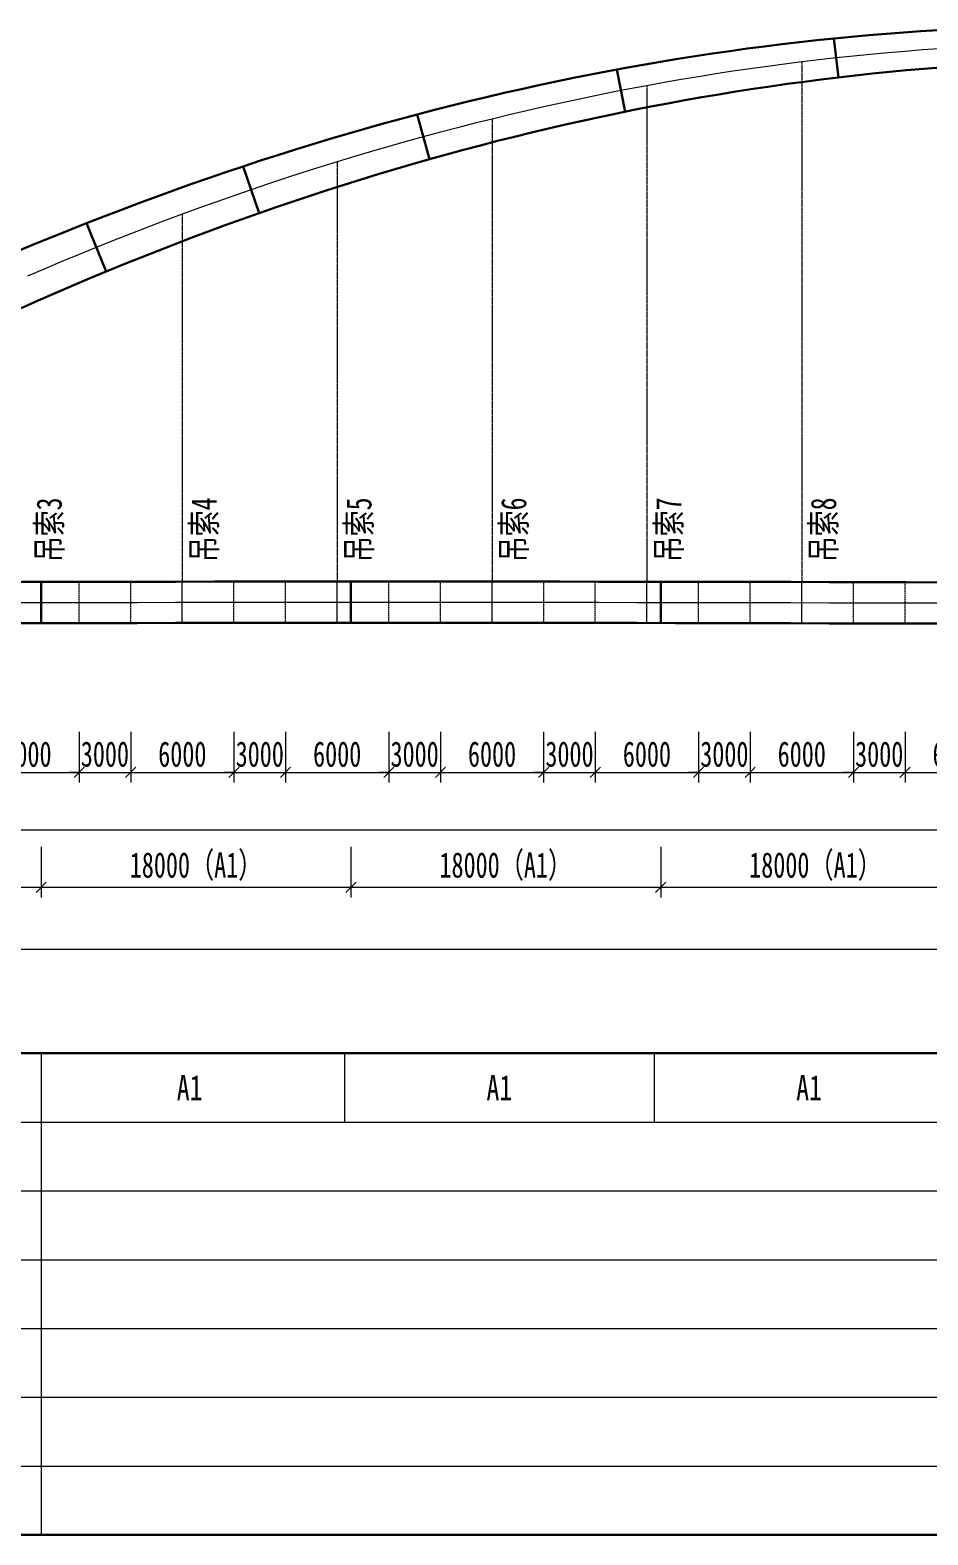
# Model space of a CAD drawing. Header units: millimetres. Extents: x -117838 to 101460, y 153465 to 252744.
# Drawn here: x -65184 to -13008, y 153465 to 240955 of the extents above; entities that cross this region are included whole.
import ezdxf
from ezdxf.enums import TextEntityAlignment as Align

# ---------------------------------------------------------------- set-up
doc = ezdxf.new("R2010")
doc.units = ezdxf.units.MM
doc.linetypes.add('CENTER2', pattern=[28.575, 19.05, -3.175, 3.175, -3.175])
doc.linetypes.add('DASHED', pattern=[0.75, 0.5, -0.25])
doc.layers.get('Defpoints').update_dxf_attribs({"color": 8})
for name, color, linetype, lineweight in [('中心线', 2, 'CENTER2', 15), ('标注', 4, 'Continuous', 13), ('桥 构造粗实', 1, 'Continuous', 30), ('细实线', 4, 'Continuous', 15), ('虚线', 7, 'DASHED', 15)]:
    doc.layers.add(name, color=color, linetype=linetype, lineweight=lineweight)
doc.styles.add('111', font='', dxfattribs={"width": 0.7})
doc.styles.add('SMEDI', font='', dxfattribs={"width": 0.75})
doc.styles.add('仿宋_GB2312', font='仿宋_GB2312.TTF', dxfattribs={"width": 0.75})
doc.styles.get('111').set_extended_font_data('仿宋_GB2312')
doc.styles.get('SMEDI').set_extended_font_data('仿宋_GB2312')
doc.dimstyles.new('200', dxfattribs={"dimscale": 0, "dimtxt": 2.5, "dimasz": 1, "dimexe": 1, "dimexo": 1, "dimgap": 0.6, "dimtad": 1, "dimdec": 0, "dimdsep": 46, "dimtxsty": '111', "dimblk": 'OBLIQUE', "dimcen": 0, "dimclrd": 4, "dimclre": 4, "dimclrt": 4, "dimadec": 1, "dimazin": 2, "dimtfac": 1, "dimtdec": 0, "dimtix": 1, "dimtmove": 2, "dimatfit": 3, "dimfxl": 4, "dimfxlon": 1, "dimtolj": 1, "dimlwd": -1, "dimlwe": -1, "dimarcsym": 0})

# ---------------------------------------------------------------- blocks, each defined once
blk = doc.blocks.new('_Oblique')
at = {"color": 0, "linetype": 'ByBlock', "lineweight": -2}
blk.add_line((-0.5, -0.5), (0.5, 0.5), dxfattribs=at)
blk = doc.blocks.new('*D20')
at = {"layer": 'Defpoints', "color": 0}
for p in [(100162, 195313), (-103838, 193165), (100162, 187523)]:
    blk.add_point(p, dxfattribs=at)
at = {"layer": '标注', "color": 4}
for p, q in [((-103838, 189876), (-103838, 186935)), ((100162, 189876), (100162, 186935)), ((-103838, 187523), (100162, 187523))]:
    blk.add_line(p, q, dxfattribs=at)
at = {"layer": '标注', "color": 4, "xscale": 588.2352941176471, "yscale": 588.2352941176471, "zscale": 588.2352941176471, "rotation": 180}
blk.add_blockref('_Oblique', (-103838, 187523), dxfattribs=at)
at = {"layer": '标注', "color": 4, "xscale": 588.2352941176471, "yscale": 588.2352941176471, "zscale": 588.2352941176471}
blk.add_blockref('_Oblique', (100162, 187523), dxfattribs=at)
at = {"layer": '标注', "color": 4, "insert": (-1838, 188575), "char_height": 1470.6, "attachment_point": 5, "style": '111'}
blk.add_mtext('\\A1;204000', dxfattribs=at)
blk = doc.blocks.new('*D27')
at = {"layer": 'Defpoints', "color": 0}
for p in [(-68338, 206909), (-62338, 206909), (-62338, 197798)]:
    blk.add_point(p, dxfattribs=at)
at = {"layer": '标注', "color": 4}
for p, q in [((-68338, 200151), (-68338, 197210)), ((-62338, 200151), (-62338, 197210)), ((-68338, 197798), (-62338, 197798))]:
    blk.add_line(p, q, dxfattribs=at)
at = {"layer": '标注', "color": 4, "xscale": 588.2352941176471, "yscale": 588.2352941176471, "zscale": 588.2352941176471, "rotation": 180}
blk.add_blockref('_Oblique', (-68338, 197798), dxfattribs=at)
at = {"layer": '标注', "color": 4, "xscale": 588.2352941176471, "yscale": 588.2352941176471, "zscale": 588.2352941176471}
blk.add_blockref('_Oblique', (-62338, 197798), dxfattribs=at)
at = {"layer": '标注', "color": 4, "insert": (-65338, 198851), "char_height": 1470.6, "attachment_point": 5, "style": '111'}
blk.add_mtext('\\A1;6000', dxfattribs=at)
blk = doc.blocks.new('*D28')
at = {"layer": 'Defpoints', "color": 0}
for p in [(-62338, 206909), (-59338, 206909), (-59338, 197798)]:
    blk.add_point(p, dxfattribs=at)
at = {"layer": '标注', "color": 4}
for p, q in [((-62338, 200151), (-62338, 197210)), ((-59338, 200151), (-59338, 197210)), ((-62338, 197798), (-62926, 197798)), ((-62338, 197798), (-59338, 197798)), ((-59338, 197798), (-58749, 197798))]:
    blk.add_line(p, q, dxfattribs=at)
at = {"layer": '标注', "color": 4, "xscale": 588.2352941176471, "yscale": 588.2352941176471, "zscale": 588.2352941176471}
blk.add_blockref('_Oblique', (-62338, 197798), dxfattribs=at)
at = {"layer": '标注', "color": 4, "xscale": 588.2352941176471, "yscale": 588.2352941176471, "zscale": 588.2352941176471, "rotation": 180}
blk.add_blockref('_Oblique', (-59338, 197798), dxfattribs=at)
at = {"layer": '标注', "color": 4, "insert": (-60838, 198851), "char_height": 1470.6, "attachment_point": 5, "style": '111'}
blk.add_mtext('\\A1;3000', dxfattribs=at)
blk = doc.blocks.new('*D29')
at = {"layer": 'Defpoints', "color": 0}
for p in [(-59338, 206909), (-53338, 206909), (-53338, 197798)]:
    blk.add_point(p, dxfattribs=at)
at = {"layer": '标注', "color": 4}
for p, q in [((-59338, 200151), (-59338, 197210)), ((-53338, 200151), (-53338, 197210)), ((-59338, 197798), (-53338, 197798))]:
    blk.add_line(p, q, dxfattribs=at)
at = {"layer": '标注', "color": 4, "xscale": 588.2352941176471, "yscale": 588.2352941176471, "zscale": 588.2352941176471, "rotation": 180}
blk.add_blockref('_Oblique', (-59338, 197798), dxfattribs=at)
at = {"layer": '标注', "color": 4, "xscale": 588.2352941176471, "yscale": 588.2352941176471, "zscale": 588.2352941176471}
blk.add_blockref('_Oblique', (-53338, 197798), dxfattribs=at)
at = {"layer": '标注', "color": 4, "insert": (-56338, 198851), "char_height": 1470.6, "attachment_point": 5, "style": '111'}
blk.add_mtext('\\A1;6000', dxfattribs=at)
blk = doc.blocks.new('*D30')
at = {"layer": 'Defpoints', "color": 0}
for p in [(-53338, 206909), (-50338, 206909), (-50338, 197798)]:
    blk.add_point(p, dxfattribs=at)
at = {"layer": '标注', "color": 4}
for p, q in [((-53338, 200151), (-53338, 197210)), ((-50338, 200151), (-50338, 197210)), ((-53338, 197798), (-53926, 197798)), ((-53338, 197798), (-50338, 197798)), ((-50338, 197798), (-49749, 197798))]:
    blk.add_line(p, q, dxfattribs=at)
at = {"layer": '标注', "color": 4, "xscale": 588.2352941176471, "yscale": 588.2352941176471, "zscale": 588.2352941176471}
blk.add_blockref('_Oblique', (-53338, 197798), dxfattribs=at)
at = {"layer": '标注', "color": 4, "xscale": 588.2352941176471, "yscale": 588.2352941176471, "zscale": 588.2352941176471, "rotation": 180}
blk.add_blockref('_Oblique', (-50338, 197798), dxfattribs=at)
at = {"layer": '标注', "color": 4, "insert": (-51838, 198851), "char_height": 1470.6, "attachment_point": 5, "style": '111'}
blk.add_mtext('\\A1;3000', dxfattribs=at)
blk = doc.blocks.new('*D31')
at = {"layer": 'Defpoints', "color": 0}
for p in [(-50338, 206909), (-44338, 206909), (-44338, 197798)]:
    blk.add_point(p, dxfattribs=at)
at = {"layer": '标注', "color": 4}
for p, q in [((-50338, 200151), (-50338, 197210)), ((-44338, 200151), (-44338, 197210)), ((-50338, 197798), (-44338, 197798))]:
    blk.add_line(p, q, dxfattribs=at)
at = {"layer": '标注', "color": 4, "xscale": 588.2352941176471, "yscale": 588.2352941176471, "zscale": 588.2352941176471, "rotation": 180}
blk.add_blockref('_Oblique', (-50338, 197798), dxfattribs=at)
at = {"layer": '标注', "color": 4, "xscale": 588.2352941176471, "yscale": 588.2352941176471, "zscale": 588.2352941176471}
blk.add_blockref('_Oblique', (-44338, 197798), dxfattribs=at)
at = {"layer": '标注', "color": 4, "insert": (-47338, 198851), "char_height": 1470.6, "attachment_point": 5, "style": '111'}
blk.add_mtext('\\A1;6000', dxfattribs=at)
blk = doc.blocks.new('*D32')
at = {"layer": 'Defpoints', "color": 0}
for p in [(-44338, 206909), (-41338, 206909), (-41338, 197798)]:
    blk.add_point(p, dxfattribs=at)
at = {"layer": '标注', "color": 4}
for p, q in [((-44338, 200151), (-44338, 197210)), ((-41338, 200151), (-41338, 197210)), ((-44338, 197798), (-44926, 197798)), ((-44338, 197798), (-41338, 197798)), ((-41338, 197798), (-40749, 197798))]:
    blk.add_line(p, q, dxfattribs=at)
at = {"layer": '标注', "color": 4, "xscale": 588.2352941176471, "yscale": 588.2352941176471, "zscale": 588.2352941176471}
blk.add_blockref('_Oblique', (-44338, 197798), dxfattribs=at)
at = {"layer": '标注', "color": 4, "xscale": 588.2352941176471, "yscale": 588.2352941176471, "zscale": 588.2352941176471, "rotation": 180}
blk.add_blockref('_Oblique', (-41338, 197798), dxfattribs=at)
at = {"layer": '标注', "color": 4, "insert": (-42838, 198851), "char_height": 1470.6, "attachment_point": 5, "style": '111'}
blk.add_mtext('\\A1;3000', dxfattribs=at)
blk = doc.blocks.new('*D33')
at = {"layer": 'Defpoints', "color": 0}
for p in [(-41338, 206909), (-35338, 206909), (-35338, 197798)]:
    blk.add_point(p, dxfattribs=at)
at = {"layer": '标注', "color": 4}
for p, q in [((-41338, 200151), (-41338, 197210)), ((-35338, 200151), (-35338, 197210)), ((-41338, 197798), (-35338, 197798))]:
    blk.add_line(p, q, dxfattribs=at)
at = {"layer": '标注', "color": 4, "xscale": 588.2352941176471, "yscale": 588.2352941176471, "zscale": 588.2352941176471, "rotation": 180}
blk.add_blockref('_Oblique', (-41338, 197798), dxfattribs=at)
at = {"layer": '标注', "color": 4, "xscale": 588.2352941176471, "yscale": 588.2352941176471, "zscale": 588.2352941176471}
blk.add_blockref('_Oblique', (-35338, 197798), dxfattribs=at)
at = {"layer": '标注', "color": 4, "insert": (-38338, 198851), "char_height": 1470.6, "attachment_point": 5, "style": '111'}
blk.add_mtext('\\A1;6000', dxfattribs=at)
blk = doc.blocks.new('*D34')
at = {"layer": 'Defpoints', "color": 0}
for p in [(-35338, 206909), (-32338, 206909), (-32338, 197798)]:
    blk.add_point(p, dxfattribs=at)
at = {"layer": '标注', "color": 4}
for p, q in [((-35338, 200151), (-35338, 197210)), ((-32338, 200151), (-32338, 197210)), ((-35338, 197798), (-35926, 197798)), ((-35338, 197798), (-32338, 197798)), ((-32338, 197798), (-31749, 197798))]:
    blk.add_line(p, q, dxfattribs=at)
at = {"layer": '标注', "color": 4, "xscale": 588.2352941176471, "yscale": 588.2352941176471, "zscale": 588.2352941176471}
blk.add_blockref('_Oblique', (-35338, 197798), dxfattribs=at)
at = {"layer": '标注', "color": 4, "xscale": 588.2352941176471, "yscale": 588.2352941176471, "zscale": 588.2352941176471, "rotation": 180}
blk.add_blockref('_Oblique', (-32338, 197798), dxfattribs=at)
at = {"layer": '标注', "color": 4, "insert": (-33838, 198851), "char_height": 1470.6, "attachment_point": 5, "style": '111'}
blk.add_mtext('\\A1;3000', dxfattribs=at)
blk = doc.blocks.new('*D35')
at = {"layer": 'Defpoints', "color": 0}
for p in [(-32338, 206909), (-26337, 206909), (-26337, 197798)]:
    blk.add_point(p, dxfattribs=at)
at = {"layer": '标注', "color": 4}
for p, q in [((-32338, 200151), (-32338, 197210)), ((-26337, 200151), (-26337, 197210)), ((-32338, 197798), (-26337, 197798))]:
    blk.add_line(p, q, dxfattribs=at)
at = {"layer": '标注', "color": 4, "xscale": 588.2352941176471, "yscale": 588.2352941176471, "zscale": 588.2352941176471, "rotation": 180}
blk.add_blockref('_Oblique', (-32338, 197798), dxfattribs=at)
at = {"layer": '标注', "color": 4, "xscale": 588.2352941176471, "yscale": 588.2352941176471, "zscale": 588.2352941176471}
blk.add_blockref('_Oblique', (-26337, 197798), dxfattribs=at)
at = {"layer": '标注', "color": 4, "insert": (-29337, 198851), "char_height": 1470.6, "attachment_point": 5, "style": '111'}
blk.add_mtext('\\A1;6000', dxfattribs=at)
blk = doc.blocks.new('*D36')
at = {"layer": 'Defpoints', "color": 0}
for p in [(-26337, 206909), (-23337, 206909), (-23337, 197798)]:
    blk.add_point(p, dxfattribs=at)
at = {"layer": '标注', "color": 4}
for p, q in [((-26337, 200151), (-26337, 197210)), ((-23337, 200151), (-23337, 197210)), ((-26337, 197798), (-26926, 197798)), ((-26337, 197798), (-23337, 197798)), ((-23337, 197798), (-22749, 197798))]:
    blk.add_line(p, q, dxfattribs=at)
at = {"layer": '标注', "color": 4, "xscale": 588.2352941176471, "yscale": 588.2352941176471, "zscale": 588.2352941176471}
blk.add_blockref('_Oblique', (-26337, 197798), dxfattribs=at)
at = {"layer": '标注', "color": 4, "xscale": 588.2352941176471, "yscale": 588.2352941176471, "zscale": 588.2352941176471, "rotation": 180}
blk.add_blockref('_Oblique', (-23337, 197798), dxfattribs=at)
at = {"layer": '标注', "color": 4, "insert": (-24837, 198851), "char_height": 1470.6, "attachment_point": 5, "style": '111'}
blk.add_mtext('\\A1;3000', dxfattribs=at)
blk = doc.blocks.new('*D37')
at = {"layer": 'Defpoints', "color": 0}
for p in [(-23337, 206909), (-17337, 206909), (-17337, 197798)]:
    blk.add_point(p, dxfattribs=at)
at = {"layer": '标注', "color": 4}
for p, q in [((-23337, 200151), (-23337, 197210)), ((-17337, 200151), (-17337, 197210)), ((-23337, 197798), (-17337, 197798))]:
    blk.add_line(p, q, dxfattribs=at)
at = {"layer": '标注', "color": 4, "xscale": 588.2352941176471, "yscale": 588.2352941176471, "zscale": 588.2352941176471, "rotation": 180}
blk.add_blockref('_Oblique', (-23337, 197798), dxfattribs=at)
at = {"layer": '标注', "color": 4, "xscale": 588.2352941176471, "yscale": 588.2352941176471, "zscale": 588.2352941176471}
blk.add_blockref('_Oblique', (-17337, 197798), dxfattribs=at)
at = {"layer": '标注', "color": 4, "insert": (-20337, 198851), "char_height": 1470.6, "attachment_point": 5, "style": '111'}
blk.add_mtext('\\A1;6000', dxfattribs=at)
blk = doc.blocks.new('*D38')
at = {"layer": 'Defpoints', "color": 0}
for p in [(-17337, 206909), (-14337, 206909), (-14337, 197798)]:
    blk.add_point(p, dxfattribs=at)
at = {"layer": '标注', "color": 4}
for p, q in [((-17337, 200151), (-17337, 197210)), ((-14337, 200151), (-14337, 197210)), ((-17337, 197798), (-17926, 197798)), ((-17337, 197798), (-14337, 197798)), ((-14337, 197798), (-13749, 197798))]:
    blk.add_line(p, q, dxfattribs=at)
at = {"layer": '标注', "color": 4, "xscale": 588.2352941176471, "yscale": 588.2352941176471, "zscale": 588.2352941176471}
blk.add_blockref('_Oblique', (-17337, 197798), dxfattribs=at)
at = {"layer": '标注', "color": 4, "xscale": 588.2352941176471, "yscale": 588.2352941176471, "zscale": 588.2352941176471, "rotation": 180}
blk.add_blockref('_Oblique', (-14337, 197798), dxfattribs=at)
at = {"layer": '标注', "color": 4, "insert": (-15837, 198851), "char_height": 1470.6, "attachment_point": 5, "style": '111'}
blk.add_mtext('\\A1;3000', dxfattribs=at)
blk = doc.blocks.new('*D39')
at = {"layer": 'Defpoints', "color": 0}
for p in [(-14337, 206909), (-8337, 206909), (-8337, 197798)]:
    blk.add_point(p, dxfattribs=at)
at = {"layer": '标注', "color": 4}
for p, q in [((-14337, 200151), (-14337, 197210)), ((-8337, 200151), (-8337, 197210)), ((-14337, 197798), (-8337, 197798))]:
    blk.add_line(p, q, dxfattribs=at)
at = {"layer": '标注', "color": 4, "xscale": 588.2352941176471, "yscale": 588.2352941176471, "zscale": 588.2352941176471, "rotation": 180}
blk.add_blockref('_Oblique', (-14337, 197798), dxfattribs=at)
at = {"layer": '标注', "color": 4, "xscale": 588.2352941176471, "yscale": 588.2352941176471, "zscale": 588.2352941176471}
blk.add_blockref('_Oblique', (-8337, 197798), dxfattribs=at)
at = {"layer": '标注', "color": 4, "insert": (-11337, 198851), "char_height": 1470.6, "attachment_point": 5, "style": '111'}
blk.add_mtext('\\A1;6000', dxfattribs=at)
blk = doc.blocks.new('*D62')
at = {"layer": 'Defpoints', "color": 0}
for p in [(-83338, 206908), (78662, 206172), (78662, 194458)]:
    blk.add_point(p, dxfattribs=at)
at = {"layer": '标注', "color": 4}
for p, q in [((-83338, 196811), (-83338, 193870)), ((78662, 196811), (78662, 193870)), ((-83338, 194458), (78662, 194458))]:
    blk.add_line(p, q, dxfattribs=at)
at = {"layer": '标注', "color": 4, "xscale": 588.2352941176471, "yscale": 588.2352941176471, "zscale": 588.2352941176471, "rotation": 180}
blk.add_blockref('_Oblique', (-83338, 194458), dxfattribs=at)
at = {"layer": '标注', "color": 4, "xscale": 588.2352941176471, "yscale": 588.2352941176471, "zscale": 588.2352941176471}
blk.add_blockref('_Oblique', (78662, 194458), dxfattribs=at)
at = {"layer": '标注', "color": 4, "insert": (-2338, 195511), "char_height": 1470.59, "attachment_point": 5, "style": '111'}
blk.add_mtext('\\A1;18×9000', dxfattribs=at)
blk = doc.blocks.new('*D66')
at = {"layer": 'Defpoints', "color": 0}
for p in [(-64538, 206688), (-84138, 200229), (-64538, 191118)]:
    blk.add_point(p, dxfattribs=at)
at = {"layer": '标注', "color": 4}
for p, q in [((-84138, 193471), (-84138, 190530)), ((-64538, 193471), (-64538, 190530)), ((-84138, 191118), (-64538, 191118))]:
    blk.add_line(p, q, dxfattribs=at)
at = {"layer": '标注', "color": 4, "xscale": 588.2352941176471, "yscale": 588.2352941176471, "zscale": 588.2352941176471, "rotation": 180}
blk.add_blockref('_Oblique', (-84138, 191118), dxfattribs=at)
at = {"layer": '标注', "color": 4, "xscale": 588.2352941176471, "yscale": 588.2352941176471, "zscale": 588.2352941176471}
blk.add_blockref('_Oblique', (-64538, 191118), dxfattribs=at)
at = {"layer": '标注', "color": 4, "insert": (-74338, 192318), "char_height": 1470.59, "attachment_point": 5, "style": '111'}
blk.add_mtext('\\A1;19600（A2）', dxfattribs=at)
blk = doc.blocks.new('*D67')
at = {"layer": 'Defpoints', "color": 0}
for p in [(-64538, 206688), (-46538, 206986), (-46538, 191118)]:
    blk.add_point(p, dxfattribs=at)
at = {"layer": '标注', "color": 4}
for p, q in [((-64538, 193471), (-64538, 190530)), ((-46538, 193471), (-46538, 190530)), ((-64538, 191118), (-46538, 191118))]:
    blk.add_line(p, q, dxfattribs=at)
at = {"layer": '标注', "color": 4, "xscale": 588.2352941176471, "yscale": 588.2352941176471, "zscale": 588.2352941176471, "rotation": 180}
blk.add_blockref('_Oblique', (-64538, 191118), dxfattribs=at)
at = {"layer": '标注', "color": 4, "xscale": 588.2352941176471, "yscale": 588.2352941176471, "zscale": 588.2352941176471}
blk.add_blockref('_Oblique', (-46538, 191118), dxfattribs=at)
at = {"layer": '标注', "color": 4, "insert": (-55538, 192318), "char_height": 1470.59, "attachment_point": 5, "style": '111'}
blk.add_mtext('\\A1;18000（A1）', dxfattribs=at)
blk = doc.blocks.new('*D68')
at = {"layer": 'Defpoints', "color": 0}
for p in [(-46538, 206688), (-28538, 206986), (-28538, 191118)]:
    blk.add_point(p, dxfattribs=at)
at = {"layer": '标注', "color": 4}
for p, q in [((-46538, 193471), (-46538, 190530)), ((-28538, 193471), (-28538, 190530)), ((-46538, 191118), (-28538, 191118))]:
    blk.add_line(p, q, dxfattribs=at)
at = {"layer": '标注', "color": 4, "xscale": 588.2352941176471, "yscale": 588.2352941176471, "zscale": 588.2352941176471, "rotation": 180}
blk.add_blockref('_Oblique', (-46538, 191118), dxfattribs=at)
at = {"layer": '标注', "color": 4, "xscale": 588.2352941176471, "yscale": 588.2352941176471, "zscale": 588.2352941176471}
blk.add_blockref('_Oblique', (-28538, 191118), dxfattribs=at)
at = {"layer": '标注', "color": 4, "insert": (-37538, 192318), "char_height": 1470.59, "attachment_point": 5, "style": '111'}
blk.add_mtext('\\A1;18000（A1）', dxfattribs=at)
blk = doc.blocks.new('*D69')
at = {"layer": 'Defpoints', "color": 0}
for p in [(-28538, 206688), (-10538, 206986), (-10538, 191118)]:
    blk.add_point(p, dxfattribs=at)
at = {"layer": '标注', "color": 4}
for p, q in [((-28538, 193471), (-28538, 190530)), ((-10538, 193471), (-10538, 190530)), ((-28538, 191118), (-10538, 191118))]:
    blk.add_line(p, q, dxfattribs=at)
at = {"layer": '标注', "color": 4, "xscale": 588.2352941176471, "yscale": 588.2352941176471, "zscale": 588.2352941176471, "rotation": 180}
blk.add_blockref('_Oblique', (-28538, 191118), dxfattribs=at)
at = {"layer": '标注', "color": 4, "xscale": 588.2352941176471, "yscale": 588.2352941176471, "zscale": 588.2352941176471}
blk.add_blockref('_Oblique', (-10538, 191118), dxfattribs=at)
at = {"layer": '标注', "color": 4, "insert": (-19538, 192318), "char_height": 1470.59, "attachment_point": 5, "style": '111'}
blk.add_mtext('\\A1;18000（A1）', dxfattribs=at)

msp = doc.modelspace()

# ---------------------------------------------------------------- linework, layer by layer
at = {"layer": '中心线', "color": 8, "ltscale": 0.4}
for p, q in [((-20337.6, 239105.1), (-20337.6, 208866.2)), ((-29337.6, 237721.9), (-29337.6, 208882.2)), ((-38337.6, 235785.5), (-38337.6, 208890.8)), ((-47337.6, 233295.8), (-47337.6, 208892.1)), ((-56337.6, 230252.8), (-56337.6, 208885.9))]:
    msp.add_line(p, q, dxfattribs=at)
at = {"layer": '中心线', "ltscale": 0.05}
for p, q in [((-56337.6, 206485.4), (-56337.6, 208885.4)), ((-47337.6, 206492.1), (-47337.6, 208892.1)), ((-38337.6, 206491.1), (-38337.6, 208891.1)), ((-29337.6, 206482.9), (-29337.6, 208882.9)), ((-20337.6, 206467.4), (-20337.6, 208867.4))]:
    msp.add_line(p, q, dxfattribs=at)
at = {"layer": '标注', "color": 8, "ltscale": 550}
msp.add_lwpolyline([(-12337.6, 239870.1), (-13337.6, 239798.4), (-14337.6, 239719.9), (-15337.6, 239634.5), (-16337.6, 239542.3), (-17337.6, 239443.2), (-18337.6, 239337.4), (-19337.6, 239224.7), (-20337.6, 239105.1), (-21337.6, 238978.8), (-22337.6, 238845.6), (-23337.6, 238705.5), (-24337.6, 238558.7), (-25337.6, 238405), (-26337.6, 238244.5), (-27337.6, 238077.1), (-28337.6, 237903), (-29337.6, 237721.9), (-30337.6, 237534.1), (-31337.6, 237339.4), (-32337.6, 237137.9), (-33337.6, 236929.6), (-34337.6, 236714.4), (-35337.6, 236492.5), (-36337.6, 236263.6), (-37337.6, 236028), (-38337.6, 235785.5), (-39337.6, 235536.2), (-40337.6, 235280), (-41337.6, 235017.1), (-42337.6, 234747.3), (-43337.6, 234470.6), (-44337.6, 234187.2), (-45337.6, 233896.9), (-46337.6, 233599.7), (-47337.6, 233295.8), (-48337.6, 232985), (-49337.6, 232667.4), (-50337.6, 232342.9), (-51337.6, 232011.7), (-52337.6, 231673.5), (-53337.6, 231328.6), (-54337.6, 230976.8), (-55337.6, 230618.2), (-56337.6, 230252.8), (-57337.6, 229880.5), (-58337.6, 229501.4), (-59337.6, 229115.5), (-60337.6, 228722.8), (-61337.6, 228323.2), (-62337.6, 227916.8), (-63337.6, 227503.5), (-64337.6, 227083.5), (-65337.6, 226656.5)], dxfattribs=at)
at = {"layer": '标注', "ltscale": 550}
msp.add_lwpolyline([(-100160.2, 207529.8, -0.0009273), (-76851.1, 207642.9), (-76836.5, 207643, -0.0032499), (66157.8, 207142.5), (66188.1, 207142.2, -0.0012685), (96630.1, 206760.5)], format="xyb", dxfattribs=at)
at = {"layer": '桥 构造粗实', "color": 8}
for p, q in [((-18465.3, 240470.2), (-18209.9, 238204.5)), ((-31076.3, 238663.1), (-30598.9, 236210.4)), ((-42697.6, 236048.4), (-41977.7, 233446.1)), ((-52806.4, 233032.5), (-51868.9, 230314.6)), ((-61908.5, 229727.9), (-60766.7, 226918.5))]:
    msp.add_line(p, q, dxfattribs=at)
at = {"layer": '桥 构造粗实'}
for p, q in [((-64537.6, 206467.8), (-64537.6, 208867.8)), ((-46537.6, 206492.1), (-46537.6, 208892.1)), ((-28537.6, 206481.8), (-28537.6, 208881.8))]:
    msp.add_line(p, q, dxfattribs=at)
at = {"layer": '桥 构造粗实', "color": 8}
for points in [[(-12411.7, 240955.1), (-13419.7, 240891.6), (-14427.9, 240821.2), (-15436.1, 240743.9), (-16444.5, 240659.7), (-17452.9, 240568.6), (-18461.5, 240470.6), (-19470.1, 240365.7), (-20478.9, 240254), (-21487.7, 240135.3), (-22496.6, 240009.8), (-23505.7, 239877.3), (-24514.8, 239737.9), (-25524, 239591.7), (-26533.4, 239438.5), (-27542.8, 239278.5), (-28552.2, 239111.5), (-29561.8, 238937.7), (-30571.5, 238756.9), (-31581.2, 238569.3), (-32591, 238374.7), (-33601, 238173.3), (-34610.9, 237964.9), (-35621, 237749.7), (-36631.1, 237527.5), (-37641.3, 237298.4), (-38651.6, 237062.5), (-39662, 236819.6), (-40672.4, 236569.8), (-41682.9, 236313.1), (-42693.4, 236049.5), (-43704, 235779), (-44714.7, 235501.6), (-45725.4, 235217.3), (-46736.2, 234926.1), (-47747.1, 234628), (-48758, 234323), (-49769, 234011.1), (-50780, 233692.3), (-51791.1, 233366.5), (-52802.2, 233033.9), (-53813.4, 232694.4), (-54824.6, 232347.9), (-55835.9, 231994.6), (-56847.2, 231634.3), (-57858.5, 231267.2), (-58869.9, 230893.1), (-59881.4, 230512.2), (-60892.8, 230124.3), (-61904.4, 229729.5), (-62915.9, 229327.9), (-63927.5, 228919.3), (-64939.1, 228503.8), (-65950.8, 228081.5)], [(-12263.5, 238785.2), (-13255.5, 238705.2), (-14247.3, 238618.6), (-15239.1, 238525.1), (-16230.8, 238424.9), (-17222.3, 238317.9), (-18213.8, 238204.1), (-19205.1, 238083.6), (-20196.4, 237956.3), (-21187.5, 237822.2), (-22178.6, 237681.4), (-23169.5, 237533.8), (-24160.4, 237379.4), (-25151.2, 237218.3), (-26141.9, 237050.4), (-27132.5, 236875.8), (-28123, 236694.4), (-29113.4, 236506.2), (-30103.7, 236311.3), (-31094, 236109.6), (-32084.2, 235901.1), (-33074.3, 235685.9), (-34064.3, 235464), (-35054.2, 235235.3), (-36044.1, 234999.8), (-37033.9, 234757.5), (-38023.6, 234508.5), (-39013.3, 234252.8), (-40002.8, 233990.3), (-40992.4, 233721), (-41981.8, 233445), (-42971.2, 233162.2), (-43960.5, 232872.7), (-44949.8, 232576.4), (-45939, 232273.4), (-46928.1, 231963.5), (-47917.2, 231647), (-48906.2, 231323.7), (-49895.2, 230993.6), (-50884.1, 230656.8), (-51873, 230313.2), (-52861.8, 229962.8), (-53850.6, 229605.8), (-54839.4, 229241.9), (-55828, 228871.3), (-56816.7, 228493.9), (-57805.3, 228109.8), (-58793.8, 227718.9), (-59782.4, 227321.2), (-60770.9, 226916.8), (-61759.3, 226505.7), (-62747.7, 226087.8), (-63736.1, 225663.1), (-64724.4, 225231.6), (-65712.7, 224793.4)]]:
    msp.add_lwpolyline(points, dxfattribs=at)
at = {"layer": '桥 构造粗实'}
for points in [[(-103717.6, 208704.9, -0.0010688), (-76851.1, 208842.9), (-76836.5, 208843, -0.0032499), (66157.8, 208342.5), (66188.1, 208342.2, -0.0014107), (100042.4, 207908.1, -0.0014107)], [(-103717.6, 206304.9, -0.0010688), (-76851.1, 206442.9), (-76836.5, 206443, -0.0032499), (66157.8, 205942.5), (66188.1, 205942.2, -0.0014107), (100042.4, 205508.1, -0.0014107)]]:
    msp.add_lwpolyline(points, format="xyb", dxfattribs=at)
msp.add_lwpolyline([(-117837.6, 181464.7), (100162.4, 181464.7), (100162.4, 153464.7), (-117837.6, 153464.7)], close=True, dxfattribs=at)
at = {"layer": '细实线'}
for p, q in [((-64537.6, 181464.7), (-64537.6, 153464.7)), ((-46911.2, 181464.7), (-46911.2, 177464.7)), ((-28911.2, 181464.7), (-28911.2, 177464.7)), ((-117837.6, 177464.7), (100162.4, 177464.7)), ((-117837.6, 173464.7), (100162.4, 173464.7)), ((-117837.6, 169464.7), (100162.4, 169464.7)), ((-117837.6, 165464.7), (100162.4, 165464.7)), ((-117837.6, 161464.7), (100162.4, 161464.7)), ((-117837.6, 157464.7), (100162.4, 157464.7))]:
    msp.add_line(p, q, dxfattribs=at)
at = {"layer": '虚线'}
for p, q in [((-62337.6, 206476.9), (-62337.6, 208876.9)), ((-59337.6, 206481.5), (-59337.6, 208881.5)), ((-53337.6, 206488.4), (-53337.6, 208888.4)), ((-50337.6, 206490.5), (-50337.6, 208890.5)), ((-44337.6, 206492.4), (-44337.6, 208892.4)), ((-41337.6, 206492.2), (-41337.6, 208892.2)), ((-35337.6, 206489.2), (-35337.6, 208889.2)), ((-32337.6, 206486.4), (-32337.6, 208886.4)), ((-26337.6, 206478.5), (-26337.6, 208878.5)), ((-23337.6, 206473.4), (-23337.6, 208873.4)), ((-17337.6, 206460.5), (-17337.6, 208860.5)), ((-14337.6, 206452.9), (-14337.6, 208852.9))]:
    msp.add_line(p, q, dxfattribs=at)

# ---------------------------------------------------------------- texts
at = {"color": 8, "linetype": 'Continuous', "style": '仿宋_GB2312', "width": 0.75}
for s, p in [('吊索3', (-64107.6, 211901.8)), ('吊索4', (-55107.6, 211901.8)), ('吊索5', (-46107.6, 211901.8)), ('吊索6', (-37107.6, 211901.8)), ('吊索7', (-28107.6, 211901.8)), ('吊索8', (-19107.6, 211901.8))]:
    msp.add_text(s, height=1470.59, rotation=90, dxfattribs=at).set_placement(p, align=Align.MIDDLE)
at = {"layer": '细实线', "color": 7, "style": 'SMEDI', "width": 0.75}
for p in [(-55911.2, 179464.7), (-37911.2, 179464.7), (-19911.2, 179464.7)]:
    msp.add_text('A1', height=1470.59, dxfattribs=at).set_placement(p, align=Align.MIDDLE)

# ---------------------------------------------------------------- dimensions: what is measured, and where the dimension line sits
at = {"layer": '标注'}
for base, p1, p2, text, override, picture, middle in [((-64537.6, 191118), (-84137.6, 200229), (-64537.6, 206688), '<>（A2）', {"dimscale": 588.235294, "dimtxsty": '111', "dimblk": 'Oblique'}, '*D66', (-74337.6, 192317.6)), ((78662.4, 194458.2), (-83337.6, 206908.3), (78662.4, 206171.7), '18×9000', {"dimscale": 588.235294, "dimtxsty": '111'}, '*D62', (-2337.6, 195510.7)), ((-46537.6, 191118), (-64537.6, 206688), (-46537.6, 206986), '<>（A1）', {"dimscale": 588.235294, "dimtxsty": '111', "dimblk": 'Oblique'}, '*D67', (-55537.6, 192317.6)), ((-28537.6, 191118), (-46537.6, 206688), (-28537.6, 206986), '<>（A1）', {"dimscale": 588.235294, "dimtxsty": '111', "dimblk": 'Oblique'}, '*D68', (-37537.6, 192317.6)), ((-10537.6, 191118), (-28537.6, 206688), (-10537.6, 206986), '<>（A1）', {"dimscale": 588.235294, "dimtxsty": '111', "dimblk": 'Oblique'}, '*D69', (-19537.6, 192317.6))]:
    dim = msp.add_linear_dim(base=base, p1=p1, p2=p2, text=text, dimstyle='200', override=override, dxfattribs=at)
    dim.commit()
    dim.dimension.update_dxf_attribs({"geometry": picture, "text_midpoint": middle})
for base, p1, p2, override, picture, middle in [((-62337.6, 197798.4), (-68337.6, 206909.4), (-62337.6, 206909.4), {"dimscale": 588.235294, "dimblk": 'Oblique'}, '*D27', (-65337.6, 198850.9)), ((-59337.6, 197798.4), (-62337.6, 206909.4), (-59337.6, 206909.4), {"dimscale": 588.235294, "dimblk": 'Oblique'}, '*D28', (-60837.6, 198850.9)), ((-53337.6, 197798.4), (-59337.6, 206909.4), (-53337.6, 206909.4), {"dimscale": 588.235294, "dimblk": 'Oblique'}, '*D29', (-56337.6, 198850.9)), ((-50337.6, 197798.4), (-53337.6, 206909.4), (-50337.6, 206909.4), {"dimscale": 588.235294, "dimblk": 'Oblique'}, '*D30', (-51837.6, 198850.9)), ((-44337.5, 197798.4), (-50337.6, 206909.4), (-44337.5, 206909.4), {"dimscale": 588.235294, "dimblk": 'Oblique'}, '*D31', (-47337.5, 198850.9)), ((-41337.5, 197798.4), (-44337.5, 206909.4), (-41337.5, 206909.4), {"dimscale": 588.235294, "dimblk": 'Oblique'}, '*D32', (-42837.5, 198850.9)), ((-35337.5, 197798.4), (-41337.5, 206909.4), (-35337.5, 206909.4), {"dimscale": 588.235294, "dimblk": 'Oblique'}, '*D33', (-38337.5, 198850.9)), ((-32337.5, 197798.4), (-35337.5, 206909.4), (-32337.5, 206909.4), {"dimscale": 588.235294, "dimblk": 'Oblique'}, '*D34', (-33837.5, 198850.9)), ((-26337.5, 197798.4), (-32337.5, 206909.4), (-26337.5, 206909.4), {"dimscale": 588.235294, "dimblk": 'Oblique'}, '*D35', (-29337.5, 198850.9)), ((-23337.5, 197798.4), (-26337.5, 206909.4), (-23337.5, 206909.4), {"dimscale": 588.235294, "dimblk": 'Oblique'}, '*D36', (-24837.5, 198850.9)), ((-17337.5, 197798.4), (-23337.5, 206909.4), (-17337.5, 206909.4), {"dimscale": 588.235294, "dimblk": 'Oblique'}, '*D37', (-20337.5, 198850.9)), ((-14337.5, 197798.4), (-17337.5, 206909.4), (-14337.5, 206909.4), {"dimscale": 588.235294, "dimblk": 'Oblique'}, '*D38', (-15837.5, 198850.9)), ((-8337.4, 197798.4), (-14337.5, 206909.4), (-8337.4, 206909.4), {"dimscale": 588.235294, "dimblk": 'Oblique'}, '*D39', (-11337.4, 198850.9)), ((100162.4, 187522.8), (-103837.6, 193164.8), (100162.4, 195313.5), {"dimscale": 588.235294}, '*D20', (-1837.6, 188575.3))]:
    dim = msp.add_linear_dim(base=base, p1=p1, p2=p2, dimstyle='200', override=override, dxfattribs=at)
    dim.commit()
    dim.dimension.update_dxf_attribs({"geometry": picture, "text_midpoint": middle})

doc.saveas('drawing.dxf')
